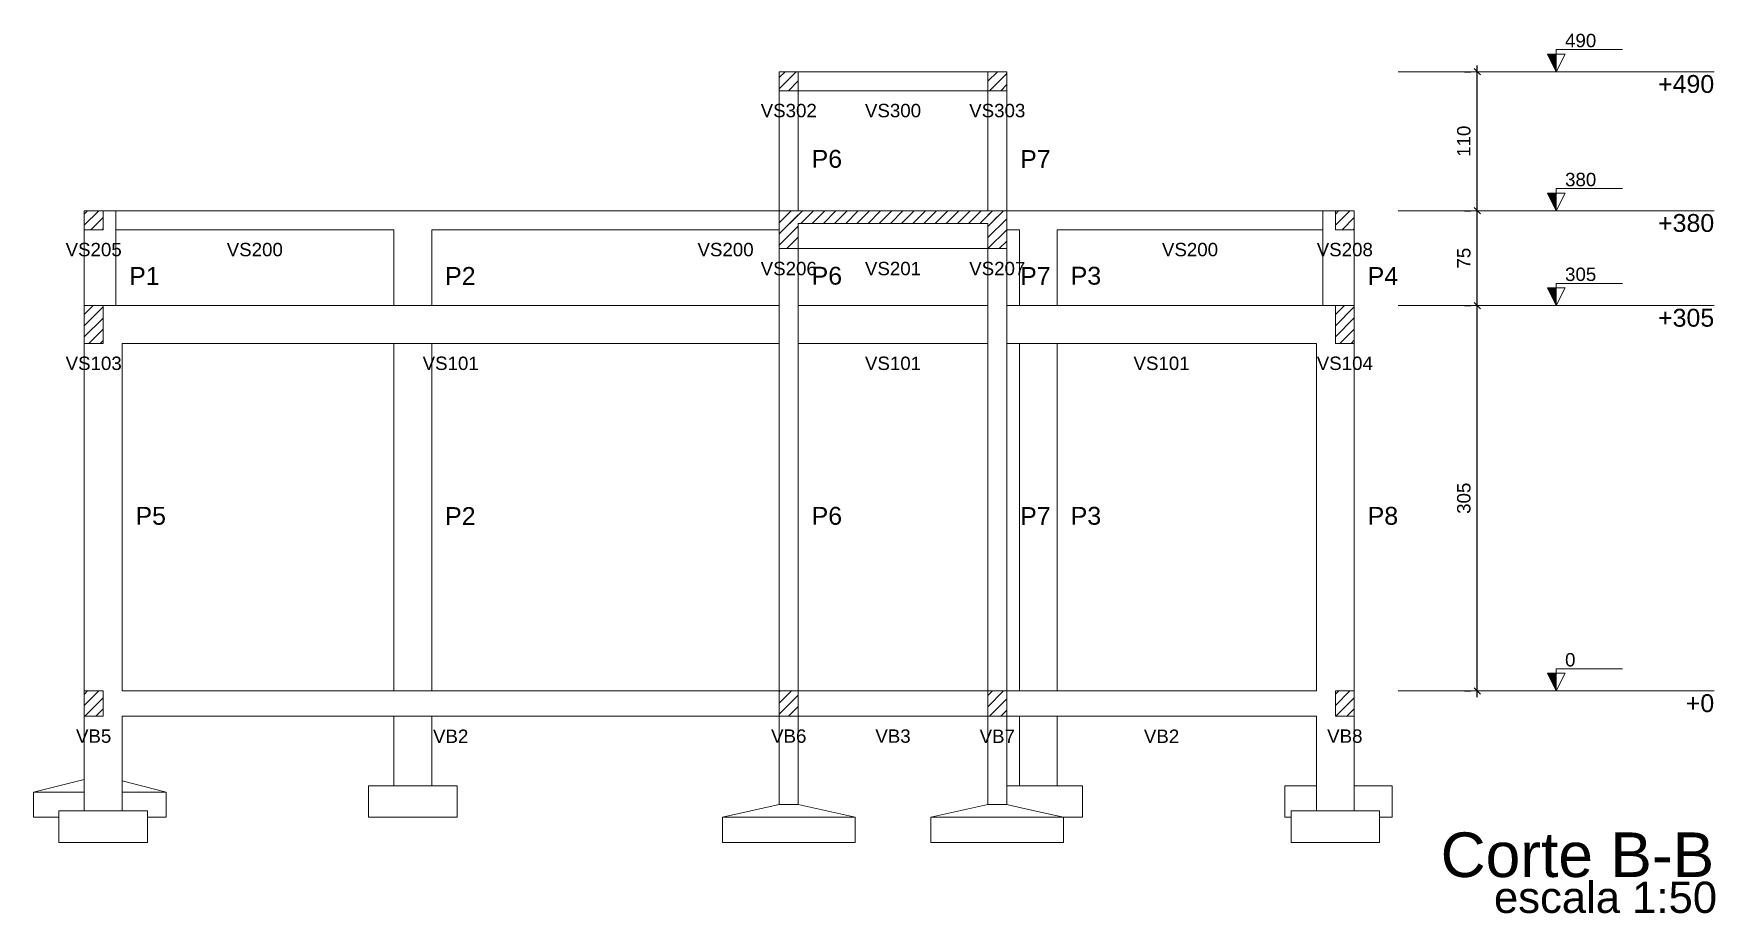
# Model space of a CAD drawing. Header units: inches. Extents: x -52 to 802, y -168 to 85.
# Drawn here: x -52.47 to -25.86, y -25.7 to -11.77 of the extents above; entities that cross this region are included whole.
import ezdxf

# ---------------------------------------------------------------- set-up
doc = ezdxf.new("R2010")
doc.units = ezdxf.units.IN
doc.header["$MEASUREMENT"] = 0
for name, color, linetype, lineweight in [('FO-Cortes', 9, 'Continuous', 5), ('FO-Cotas', 5, 'Continuous', 5), ('FO-Eixos', 5, 'Continuous', 5), ('FO-Hachuras das lajes', 1, 'Continuous', 20), ('FO-Hachuras dos pilares', 9, 'Continuous', 5), ('FO-Níveis', 9, 'Continuous', 5), ('FO-Pilares pré-moldados', 3, 'Continuous', 20), ('FO-Seção das fundações', 9, 'Continuous', 5), ('FO-Títulos', 1, 'Continuous', 20), ('LC-Textos', 3, 'Continuous', 20)]:
    doc.layers.add(name, color=color, linetype=linetype, lineweight=lineweight)
doc.styles.add('Arial', font='arial.ttf')
doc.styles.get("Standard").update_dxf_attribs({"font": 'arial.ttf'})
doc.dimstyles.new('UM_50.000000', dxfattribs={"dimtxt": 0.18, "dimasz": 0.1, "dimexe": 0.1, "dimexo": 0.2, "dimgap": 0, "dimtad": 1, "dimtih": 1, "dimtoh": 1, "dimdec": 1, "dimlfac": 50, "dimzin": 0, "dimdsep": 46, "dimtxsty": 'Standard', "dimcen": 0.09, "dimdle": 0.1, "dimadec": 1, "dimazin": 2, "dimtfac": 1, "dimtdec": 4, "dimtofl": 0, "dimtmove": 0, "dimatfit": 3, "dimfxl": 1, "dimtolj": 1, "dimarcsym": 0})
pattern_1 = [(45, (-54.27082, -22.1775), (-0.08838835, 0.08838835), [])]

# ---------------------------------------------------------------- blocks, each defined once
blk = doc.blocks.new('_Oblique')
at = {"color": 0, "linetype": 'ByBlock', "lineweight": -2}
blk.add_line((-0.5, -0.5), (0.5, 0.5), dxfattribs=at)
blk = doc.blocks.new('*D282')
at = {"layer": 'Defpoints', "color": 0, "linetype": 'Continuous', "transparency": 16777216}
for p in [(-29.628, -16.078), (-29.628, -16.078), (-29.628, -22.178)]:
    blk.add_point(p, dxfattribs=at)
at = {"layer": 'FO-Hachuras das lajes', "color": 0, "linetype": 'Continuous', "lineweight": -2, "transparency": 16777216}
for p, q in [((-29.828, -16.078), (-29.728, -16.078)), ((-29.628, -22.278), (-29.628, -15.978)), ((-29.828, -22.178), (-29.728, -22.178))]:
    blk.add_line(p, q, dxfattribs=at)
at = {"layer": 'FO-Hachuras das lajes', "color": 0, "linetype": 'Continuous', "lineweight": -2, "transparency": 16777216, "xscale": 0.1, "yscale": 0.1, "zscale": 0.1}
for p, rotation in [((-29.628, -16.078), 90), ((-29.628, -22.178), 270)]:
    blk.add_blockref('_Oblique', p, dxfattribs=dict(at, rotation=rotation))
at = {"layer": 'FO-Hachuras das lajes', "linetype": 'Continuous', "transparency": 16777216, "insert": (-29.84, -19.128), "char_height": 0.2118, "attachment_point": 5, "rotation": 90, "style": 'Arial'}
blk.add_mtext('\\A1;305', dxfattribs=at)
blk = doc.blocks.new('*D283')
at = {"layer": 'Defpoints', "color": 0, "linetype": 'Continuous', "transparency": 16777216}
for p in [(-29.628, -14.578), (-29.628, -14.578), (-29.628, -16.078)]:
    blk.add_point(p, dxfattribs=at)
at = {"layer": 'FO-Hachuras das lajes', "color": 0, "linetype": 'Continuous', "lineweight": -2, "transparency": 16777216}
for p, q in [((-29.828, -14.578), (-29.728, -14.578)), ((-29.628, -16.178), (-29.628, -14.478)), ((-29.828, -16.078), (-29.728, -16.078))]:
    blk.add_line(p, q, dxfattribs=at)
at = {"layer": 'FO-Hachuras das lajes', "color": 0, "linetype": 'Continuous', "lineweight": -2, "transparency": 16777216, "xscale": 0.1, "yscale": 0.1, "zscale": 0.1}
for p, rotation in [((-29.628, -14.578), 90), ((-29.628, -16.078), 270)]:
    blk.add_blockref('_Oblique', p, dxfattribs=dict(at, rotation=rotation))
at = {"layer": 'FO-Hachuras das lajes', "linetype": 'Continuous', "transparency": 16777216, "insert": (-29.84, -15.328), "char_height": 0.2118, "attachment_point": 5, "rotation": 90, "style": 'Arial'}
blk.add_mtext('\\A1;75', dxfattribs=at)
blk = doc.blocks.new('*D284')
at = {"layer": 'Defpoints', "color": 0, "linetype": 'Continuous', "transparency": 16777216}
for p in [(-29.628, -12.378), (-29.628, -12.378), (-29.628, -14.578)]:
    blk.add_point(p, dxfattribs=at)
at = {"layer": 'FO-Hachuras das lajes', "color": 0, "linetype": 'Continuous', "lineweight": -2, "transparency": 16777216}
for p, q in [((-29.828, -12.378), (-29.728, -12.378)), ((-29.628, -14.678), (-29.628, -12.278)), ((-29.828, -14.578), (-29.728, -14.578))]:
    blk.add_line(p, q, dxfattribs=at)
at = {"layer": 'FO-Hachuras das lajes', "color": 0, "linetype": 'Continuous', "lineweight": -2, "transparency": 16777216, "xscale": 0.1, "yscale": 0.1, "zscale": 0.1}
for p, rotation in [((-29.628, -12.378), 90), ((-29.628, -14.578), 270)]:
    blk.add_blockref('_Oblique', p, dxfattribs=dict(at, rotation=rotation))
at = {"layer": 'FO-Hachuras das lajes', "linetype": 'Continuous', "transparency": 16777216, "insert": (-29.84, -13.478), "char_height": 0.2118, "attachment_point": 5, "rotation": 90, "style": 'Arial'}
blk.add_mtext('\\A1;110', dxfattribs=at)

msp = doc.modelspace()

# ---------------------------------------------------------------- hatches: boundary and pattern name
at = {"layer": 'FO-Cortes', "linetype": 'Continuous'}
for points in [[(-28.3783, -12.3775), (-28.3783, -12.0975), (-28.5183, -12.0975), (-28.3783, -12.3775)], [(-28.3783, -14.5775), (-28.3783, -14.2975), (-28.5183, -14.2975), (-28.3783, -14.5775)], [(-28.3783, -16.0775), (-28.3783, -15.7975), (-28.5183, -15.7975), (-28.3783, -16.0775)], [(-28.3783, -22.1775), (-28.3783, -21.8975), (-28.5183, -21.8975), (-28.3783, -22.1775)]]:
    msp.add_hatch(color=256, dxfattribs=at).paths.add_polyline_path(points)
at = {"layer": 'FO-Níveis', "linetype": 'Continuous'}
h = msp.add_hatch(dxfattribs=at)
h.set_pattern_fill('ANSI31', color=256, style=0)
h.set_pattern_definition(pattern_1)
h.paths.add_polyline_path([(-40.6739, -12.6775), (-40.3739, -12.6775), (-40.3739, -12.3775), (-40.6739, -12.3775), (-40.6739, -12.6775)])
h = msp.add_hatch(dxfattribs=at)
h.set_pattern_fill('ANSI31', color=256, style=0)
h.set_pattern_definition(pattern_1)
h.paths.add_polyline_path([(-37.3739, -12.6775), (-37.0739, -12.6775), (-37.0739, -12.3775), (-37.3739, -12.3775), (-37.3739, -12.6775)])
h = msp.add_hatch(dxfattribs=at)
h.set_pattern_fill('ANSI31', color=256, style=0)
h.set_pattern_definition(pattern_1)
h.paths.add_polyline_path([(-51.6739, -14.8775), (-51.3739, -14.8775), (-51.3739, -14.5775), (-51.6739, -14.5775), (-51.6739, -14.8775)])
h = msp.add_hatch(dxfattribs=at)
h.set_pattern_fill('ANSI31', color=256, style=0)
h.set_pattern_definition(pattern_1)
h.paths.add_polyline_path([(-40.6739, -15.1775), (-40.3739, -15.1775), (-40.3739, -14.5775), (-40.6739, -14.5775), (-40.6739, -15.1775)])
h = msp.add_hatch(dxfattribs=at)
h.set_pattern_fill('ANSI31', color=256, style=0)
h.set_pattern_definition(pattern_1)
h.paths.add_polyline_path([(-40.5239, -14.7775), (-37.2239, -14.7775), (-37.2239, -14.5775), (-40.5239, -14.5775), (-40.5239, -14.7775)])
h = msp.add_hatch(dxfattribs=at)
h.set_pattern_fill('ANSI31', color=256, style=0)
h.set_pattern_definition(pattern_1)
h.paths.add_polyline_path([(-37.3739, -15.1775), (-37.0739, -15.1775), (-37.0739, -14.5775), (-37.3739, -14.5775), (-37.3739, -15.1775)])
h = msp.add_hatch(dxfattribs=at)
h.set_pattern_fill('ANSI31', color=256, style=0)
h.set_pattern_definition(pattern_1)
h.paths.add_polyline_path([(-31.8739, -14.8775), (-31.5739, -14.8775), (-31.5739, -14.5775), (-31.8739, -14.5775), (-31.8739, -14.8775)])
h = msp.add_hatch(dxfattribs=at)
h.set_pattern_fill('ANSI31', color=256, style=0)
h.set_pattern_definition(pattern_1)
h.paths.add_polyline_path([(-51.6739, -16.6775), (-51.3739, -16.6775), (-51.3739, -16.0775), (-51.6739, -16.0775), (-51.6739, -16.6775)])
h = msp.add_hatch(dxfattribs=at)
h.set_pattern_fill('ANSI31', color=256, style=0)
h.set_pattern_definition(pattern_1)
h.paths.add_polyline_path([(-31.8739, -16.6775), (-31.5739, -16.6775), (-31.5739, -16.0775), (-31.8739, -16.0775), (-31.8739, -16.6775)])
h = msp.add_hatch(dxfattribs=at)
h.set_pattern_fill('ANSI31', color=256, style=0)
h.set_pattern_definition(pattern_1)
h.paths.add_polyline_path([(-51.6739, -22.5775), (-51.3739, -22.5775), (-51.3739, -22.1775), (-51.6739, -22.1775), (-51.6739, -22.5775)])
h = msp.add_hatch(dxfattribs=at)
h.set_pattern_fill('ANSI31', color=256, style=0)
h.set_pattern_definition(pattern_1)
h.paths.add_polyline_path([(-40.6739, -22.5775), (-40.3739, -22.5775), (-40.3739, -22.1775), (-40.6739, -22.1775), (-40.6739, -22.5775)])
h = msp.add_hatch(dxfattribs=at)
h.set_pattern_fill('ANSI31', color=256, style=0)
h.set_pattern_definition(pattern_1)
h.paths.add_polyline_path([(-37.3739, -22.5775), (-37.0739, -22.5775), (-37.0739, -22.1775), (-37.3739, -22.1775), (-37.3739, -22.5775)])
h = msp.add_hatch(dxfattribs=at)
h.set_pattern_fill('ANSI31', color=256, style=0)
h.set_pattern_definition(pattern_1)
h.paths.add_polyline_path([(-31.8739, -22.5775), (-31.5739, -22.5775), (-31.5739, -22.1775), (-31.8739, -22.1775), (-31.8739, -22.5775)])

# ---------------------------------------------------------------- linework, layer by layer
at = {"layer": 'FO-Cortes'}
for points in [[(-28.3783, -12.3775), (-28.2383, -12.0975), (-28.5183, -12.0975), (-28.3783, -12.3775), (-28.3783, -12.0275), (-27.3283, -12.0275)], [(-28.3783, -14.5775), (-28.2383, -14.2975), (-28.5183, -14.2975), (-28.3783, -14.5775), (-28.3783, -14.2275), (-27.3283, -14.2275)], [(-28.3783, -16.0775), (-28.2383, -15.7975), (-28.5183, -15.7975), (-28.3783, -16.0775), (-28.3783, -15.7275), (-27.3283, -15.7275)], [(-28.3783, -22.1775), (-28.2383, -21.8975), (-28.5183, -21.8975), (-28.3783, -22.1775), (-28.3783, -21.8275), (-27.3283, -21.8275)]]:
    msp.add_lwpolyline(points, dxfattribs=at)
at = {"layer": 'FO-Cotas'}
for p, q in [((-37.3739, -12.3775), (-40.3739, -12.3775)), ((-40.6739, -12.6775), (-40.6739, -14.5775)), ((-40.3739, -12.6775), (-37.3739, -12.6775)), ((-40.3739, -14.5775), (-40.3739, -12.6775)), ((-37.3739, -12.6775), (-37.3739, -14.5775)), ((-37.0739, -14.5775), (-37.0739, -12.6775)), ((-51.1739, -14.5775), (-51.3739, -14.5775)), ((-46.7739, -14.5775), (-51.1739, -14.5775)), ((-51.1739, -14.8775), (-51.1739, -14.5775)), ((-46.1739, -14.5775), (-46.7739, -14.5775)), ((-40.6739, -14.5775), (-46.1739, -14.5775)), ((-36.8739, -14.5775), (-37.0739, -14.5775)), ((-36.2739, -14.5775), (-36.8739, -14.5775)), ((-32.0739, -14.5775), (-36.2739, -14.5775)), ((-32.0739, -14.5775), (-32.0739, -14.8775)), ((-31.8739, -14.5775), (-32.0739, -14.5775)), ((-51.6739, -14.8775), (-51.6739, -16.0775)), ((-51.1739, -14.8775), (-46.7739, -14.8775)), ((-51.1739, -16.0775), (-51.1739, -14.8775)), ((-46.7739, -14.8775), (-46.7739, -16.0775)), ((-46.1739, -14.8775), (-40.6739, -14.8775)), ((-46.1739, -16.0775), (-46.1739, -14.8775)), ((-37.0739, -14.8775), (-36.8739, -14.8775)), ((-36.8739, -14.8775), (-36.8739, -16.0775)), ((-36.2739, -14.8775), (-32.0739, -14.8775)), ((-36.2739, -16.0775), (-36.2739, -14.8775)), ((-32.0739, -14.8775), (-32.0739, -16.0775)), ((-31.5739, -16.0775), (-31.5739, -14.8775)), ((-40.6739, -15.1775), (-40.6739, -16.0775)), ((-40.3739, -15.1775), (-37.3739, -15.1775)), ((-40.3739, -16.0775), (-40.3739, -15.1775)), ((-37.3739, -15.1775), (-37.3739, -16.0775)), ((-37.0739, -16.0775), (-37.0739, -15.1775)), ((-51.1739, -16.0775), (-51.3739, -16.0775)), ((-51.0739, -16.0775), (-51.1739, -16.0775)), ((-46.7739, -16.0775), (-51.0739, -16.0775)), ((-46.1739, -16.0775), (-46.7739, -16.0775)), ((-40.6739, -16.0775), (-46.1739, -16.0775)), ((-40.6739, -16.0775), (-40.6739, -16.6775)), ((-37.3739, -16.0775), (-40.3739, -16.0775)), ((-40.3739, -16.6775), (-40.3739, -16.0775)), ((-37.3739, -16.0775), (-37.3739, -16.6775)), ((-36.8739, -16.0775), (-37.0739, -16.0775)), ((-37.0739, -16.6775), (-37.0739, -16.0775)), ((-36.2739, -16.0775), (-36.8739, -16.0775)), ((-32.1739, -16.0775), (-36.2739, -16.0775)), ((-32.0739, -16.0775), (-32.1739, -16.0775)), ((-31.8739, -16.0775), (-32.0739, -16.0775)), ((-51.6739, -16.6775), (-51.6739, -22.1775)), ((-51.0739, -16.6775), (-46.7739, -16.6775)), ((-51.0739, -22.1775), (-51.0739, -16.6775)), ((-46.7739, -16.6775), (-46.7739, -22.1775)), ((-46.7739, -16.6775), (-46.1739, -16.6775)), ((-46.1739, -22.1775), (-46.1739, -16.6775)), ((-46.1739, -16.6775), (-40.6739, -16.6775)), ((-40.6739, -16.6775), (-40.6739, -22.1775)), ((-40.3739, -16.6775), (-37.3739, -16.6775)), ((-40.3739, -22.1775), (-40.3739, -16.6775)), ((-37.3739, -16.6775), (-37.3739, -22.1775)), ((-37.0739, -16.6775), (-36.8739, -16.6775)), ((-37.0739, -22.1775), (-37.0739, -16.6775)), ((-36.8739, -16.6775), (-36.8739, -22.1775)), ((-36.8739, -16.6775), (-36.2739, -16.6775)), ((-36.2739, -22.1775), (-36.2739, -16.6775)), ((-36.2739, -16.6775), (-32.1739, -16.6775)), ((-32.1739, -16.6775), (-32.1739, -22.1775)), ((-31.5739, -22.1775), (-31.5739, -16.6775)), ((-46.7739, -22.1775), (-51.0739, -22.1775)), ((-46.1739, -22.1775), (-46.7739, -22.1775)), ((-40.6739, -22.1775), (-46.1739, -22.1775)), ((-37.3739, -22.1775), (-40.3739, -22.1775)), ((-36.8739, -22.1775), (-37.0739, -22.1775)), ((-36.2739, -22.1775), (-36.8739, -22.1775)), ((-32.1739, -22.1775), (-36.2739, -22.1775)), ((-51.6739, -22.5775), (-51.6739, -23.5775)), ((-51.0739, -22.5775), (-46.7739, -22.5775)), ((-51.0739, -23.6025), (-51.0739, -22.5775)), ((-46.7739, -22.5775), (-46.7739, -23.6775)), ((-46.7739, -22.5775), (-46.1739, -22.5775)), ((-46.1739, -23.6775), (-46.1739, -22.5775)), ((-46.1739, -22.5775), (-40.6739, -22.5775)), ((-40.6739, -22.5775), (-40.6739, -23.9775)), ((-40.3739, -23.9775), (-40.3739, -22.5775)), ((-40.3739, -22.5775), (-37.3739, -22.5775)), ((-37.3739, -22.5775), (-37.3739, -23.9775)), ((-37.0739, -22.5775), (-36.8739, -22.5775)), ((-37.0739, -23.6775), (-37.0739, -22.5775)), ((-36.8739, -22.5775), (-36.8739, -23.6775)), ((-36.8739, -22.5775), (-36.2739, -22.5775)), ((-36.2739, -23.6775), (-36.2739, -22.5775)), ((-36.2739, -22.5775), (-32.1739, -22.5775)), ((-32.1739, -22.5775), (-32.1739, -23.6775)), ((-31.5739, -23.6775), (-31.5739, -22.5775)), ((-51.6739, -23.5775), (-52.4739, -23.7775)), ((-51.6739, -23.5775), (-51.6739, -23.7775)), ((-50.3739, -23.7775), (-51.0739, -23.6025)), ((-51.0739, -23.7775), (-51.0739, -23.6025)), ((-47.1739, -23.6775), (-47.1739, -24.1775)), ((-46.7739, -23.6775), (-47.1739, -23.6775)), ((-46.1739, -23.6775), (-46.7739, -23.6775)), ((-45.7739, -23.6775), (-46.1739, -23.6775)), ((-45.7739, -24.1775), (-45.7739, -23.6775)), ((-36.8739, -23.6775), (-37.0739, -23.6775)), ((-37.0739, -23.9775), (-37.0739, -23.6775)), ((-36.2739, -23.6775), (-36.8739, -23.6775)), ((-35.8739, -23.6775), (-36.2739, -23.6775)), ((-35.8739, -24.1775), (-35.8739, -23.6775)), ((-32.6739, -23.6775), (-32.6739, -24.1775)), ((-32.1739, -23.6775), (-32.6739, -23.6775)), ((-32.1739, -23.6775), (-32.1739, -24.0775)), ((-30.9739, -23.6775), (-31.5739, -23.6775)), ((-31.5739, -24.0775), (-31.5739, -23.6775)), ((-30.9739, -24.1775), (-30.9739, -23.6775)), ((-52.4739, -23.7775), (-52.4739, -24.1775)), ((-51.6739, -23.7775), (-52.4739, -23.7775)), ((-51.6739, -23.7775), (-51.6739, -24.0775)), ((-50.3739, -23.7775), (-51.0739, -23.7775)), ((-51.0739, -24.0775), (-51.0739, -23.7775)), ((-50.3739, -24.1775), (-50.3739, -23.7775)), ((-52.0739, -24.1775), (-52.4739, -24.1775)), ((-52.0739, -24.0775), (-52.0739, -24.1775)), ((-51.6739, -24.0775), (-52.0739, -24.0775)), ((-52.0739, -24.1775), (-52.0739, -24.5775)), ((-51.1739, -24.0775), (-51.6739, -24.0775)), ((-51.0739, -24.0775), (-51.1739, -24.0775)), ((-50.6739, -24.0775), (-51.0739, -24.0775)), ((-50.6739, -24.1775), (-50.6739, -24.0775)), ((-50.3739, -24.1775), (-50.6739, -24.1775)), ((-50.6739, -24.5775), (-50.6739, -24.1775)), ((-46.7739, -24.1775), (-47.1739, -24.1775)), ((-46.1739, -24.1775), (-46.7739, -24.1775)), ((-45.7739, -24.1775), (-46.1739, -24.1775)), ((-40.6739, -23.9775), (-41.5739, -24.1775)), ((-41.5739, -24.1775), (-41.5739, -24.5775)), ((-40.6739, -24.1775), (-41.5739, -24.1775)), ((-40.3739, -23.9775), (-40.6739, -23.9775)), ((-40.3739, -24.1775), (-40.6739, -24.1775)), ((-39.4739, -24.1775), (-40.3739, -23.9775)), ((-39.4739, -24.1775), (-40.3739, -24.1775)), ((-39.4739, -24.5775), (-39.4739, -24.1775)), ((-37.3739, -23.9775), (-38.2739, -24.1775)), ((-38.2739, -24.1775), (-38.2739, -24.5775)), ((-37.3739, -24.1775), (-38.2739, -24.1775)), ((-37.2739, -23.9775), (-37.3739, -23.9775)), ((-37.2739, -24.1775), (-37.3739, -24.1775)), ((-37.0739, -23.9775), (-37.2739, -23.9775)), ((-37.0739, -24.1775), (-37.2739, -24.1775)), ((-36.8739, -24.0219), (-37.0739, -23.9775)), ((-36.8739, -24.1775), (-37.0739, -24.1775)), ((-36.2739, -24.1553), (-36.8739, -24.0219)), ((-36.2739, -24.1775), (-36.8739, -24.1775)), ((-36.1739, -24.1775), (-36.2739, -24.1553)), ((-36.1739, -24.1775), (-36.2739, -24.1775)), ((-35.8739, -24.1775), (-36.1739, -24.1775)), ((-36.1739, -24.5775), (-36.1739, -24.1775)), ((-32.5739, -24.1775), (-32.6739, -24.1775)), ((-32.5739, -24.0775), (-32.5739, -24.1775)), ((-32.1739, -24.0775), (-32.5739, -24.0775)), ((-32.5739, -24.1775), (-32.5739, -24.5775)), ((-32.0739, -24.0775), (-32.1739, -24.0775)), ((-31.5739, -24.0775), (-32.0739, -24.0775)), ((-31.1739, -24.0775), (-31.5739, -24.0775)), ((-31.1739, -24.1775), (-31.1739, -24.0775)), ((-30.9739, -24.1775), (-31.1739, -24.1775)), ((-31.1739, -24.5775), (-31.1739, -24.1775)), ((-51.6739, -24.5775), (-52.0739, -24.5775)), ((-51.0739, -24.5775), (-51.6739, -24.5775)), ((-50.6739, -24.5775), (-51.0739, -24.5775)), ((-40.6739, -24.5775), (-41.5739, -24.5775)), ((-40.3739, -24.5775), (-40.6739, -24.5775)), ((-39.4739, -24.5775), (-40.3739, -24.5775)), ((-37.3739, -24.5775), (-38.2739, -24.5775)), ((-37.0739, -24.5775), (-37.3739, -24.5775)), ((-36.1739, -24.5775), (-37.0739, -24.5775)), ((-32.1739, -24.5775), (-32.5739, -24.5775)), ((-31.5739, -24.5775), (-32.1739, -24.5775)), ((-31.1739, -24.5775), (-31.5739, -24.5775))]:
    msp.add_line(p, q, dxfattribs=at)
at = {"layer": 'FO-Eixos', "linetype": 'Continuous'}
for p, q in [((-30.8783, -12.3775), (-25.8783, -12.3775)), ((-30.8783, -14.5775), (-25.8783, -14.5775)), ((-30.8783, -16.0775), (-25.8783, -16.0775)), ((-30.8783, -22.1775), (-25.8783, -22.1775))]:
    msp.add_line(p, q, dxfattribs=at)
at = {"layer": 'FO-Títulos'}
for p, q in [((-40.3739, -12.3775), (-40.6739, -12.3775)), ((-40.6739, -12.3775), (-40.6739, -12.6775)), ((-40.3739, -12.6775), (-40.3739, -12.3775)), ((-37.0739, -12.3775), (-37.3739, -12.3775)), ((-37.3739, -12.3775), (-37.3739, -12.6775)), ((-37.0739, -12.6775), (-37.0739, -12.3775)), ((-40.6739, -12.6775), (-40.3739, -12.6775)), ((-37.3739, -12.6775), (-37.0739, -12.6775)), ((-51.3739, -14.5775), (-51.6739, -14.5775)), ((-51.6739, -14.5775), (-51.6739, -14.8775)), ((-51.3739, -14.8775), (-51.3739, -14.5775)), ((-40.6739, -14.5775), (-40.6739, -14.8775)), ((-40.5239, -14.5775), (-40.6739, -14.5775)), ((-40.3739, -14.5775), (-40.5239, -14.5775)), ((-37.3739, -14.5775), (-40.3739, -14.5775)), ((-37.2239, -14.5775), (-37.3739, -14.5775)), ((-37.0739, -14.5775), (-37.2239, -14.5775)), ((-37.0739, -14.8775), (-37.0739, -14.5775)), ((-31.5739, -14.5775), (-31.8739, -14.5775)), ((-31.8739, -14.5775), (-31.8739, -14.8775)), ((-31.5739, -14.8775), (-31.5739, -14.5775)), ((-51.6739, -14.8775), (-51.3739, -14.8775)), ((-40.6739, -14.8775), (-40.6739, -15.1775)), ((-40.3739, -14.8775), (-40.3739, -14.7775)), ((-40.3739, -14.7775), (-37.3739, -14.7775)), ((-40.3739, -15.1775), (-40.3739, -14.8775)), ((-37.3739, -14.7775), (-37.3739, -14.8775)), ((-37.3739, -14.8775), (-37.3739, -15.1775)), ((-37.0739, -15.1775), (-37.0739, -14.8775)), ((-31.8739, -14.8775), (-31.5739, -14.8775)), ((-40.6739, -15.1775), (-40.3739, -15.1775)), ((-37.3739, -15.1775), (-37.0739, -15.1775)), ((-51.3739, -16.0775), (-51.6739, -16.0775)), ((-51.6739, -16.0775), (-51.6739, -16.6775)), ((-51.3739, -16.6775), (-51.3739, -16.0775)), ((-31.5739, -16.0775), (-31.8739, -16.0775)), ((-31.8739, -16.0775), (-31.8739, -16.6775)), ((-31.5739, -16.6775), (-31.5739, -16.0775)), ((-51.6739, -16.6775), (-51.3739, -16.6775)), ((-31.8739, -16.6775), (-31.5739, -16.6775)), ((-51.3739, -22.1775), (-51.6739, -22.1775)), ((-51.6739, -22.1775), (-51.6739, -22.5775)), ((-51.3739, -22.5775), (-51.3739, -22.1775)), ((-40.6739, -22.1775), (-40.6739, -22.5775)), ((-40.5239, -22.1775), (-40.6739, -22.1775)), ((-40.3739, -22.1775), (-40.5239, -22.1775)), ((-40.3739, -22.5775), (-40.3739, -22.1775)), ((-37.3739, -22.1775), (-37.3739, -22.5775)), ((-37.2239, -22.1775), (-37.3739, -22.1775)), ((-37.0739, -22.1775), (-37.2239, -22.1775)), ((-37.0739, -22.5775), (-37.0739, -22.1775)), ((-31.5739, -22.1775), (-31.8739, -22.1775)), ((-31.8739, -22.1775), (-31.8739, -22.5775)), ((-31.5739, -22.5775), (-31.5739, -22.1775)), ((-51.6739, -22.5775), (-51.3739, -22.5775)), ((-40.6739, -22.5775), (-40.5239, -22.5775)), ((-40.5239, -22.5775), (-40.3739, -22.5775)), ((-37.3739, -22.5775), (-37.2239, -22.5775)), ((-37.2239, -22.5775), (-37.0739, -22.5775)), ((-31.8739, -22.5775), (-31.5739, -22.5775))]:
    msp.add_line(p, q, dxfattribs=at)

# ---------------------------------------------------------------- texts
at = {"layer": 'FO-Cortes', "char_height": 0.2118, "attachment_point": 7, "line_spacing_factor": 0.798, "style": 'Arial'}
for s, insert, width in [('490', (-28.2383, -11.9925), 0.994813), ('380', (-28.2383, -14.1925), 0.994813), ('305', (-28.2383, -15.6925), 0.994813), ('0', (-28.2383, -21.7925), 0.331604)]:
    msp.add_mtext(s, dxfattribs=dict(at, insert=insert, width=width))
at = {"layer": 'FO-Cortes', "linetype": 'Continuous', "char_height": 0.2824, "attachment_point": 9, "line_spacing_factor": 0.798, "style": 'Arial'}
for s, insert, width in [('+490', (-25.8783, -12.7164), 1.782397), ('+380', (-25.8783, -14.9164), 1.782397), ('+305', (-25.8783, -16.4164), 1.782397), ('+0', (-25.8783, -22.5164), 0.902772)]:
    msp.add_mtext(s, dxfattribs=dict(at, insert=insert, width=width))
at = {"layer": 'FO-Hachuras dos pilares', "linetype": 'Continuous', "insert": (-25.8783, -25.1332), "char_height": 0.706, "width": 8.680503, "attachment_point": 9, "line_spacing_factor": 0.798, "style": 'Arial'}
msp.add_mtext('Corte B-B', dxfattribs=at)
at = {"layer": 'FO-Pilares pré-moldados', "char_height": 0.2824, "attachment_point": 7, "line_spacing_factor": 0.798, "style": 'Arial'}
for s, insert, width in [('P6', (-40.1621, -13.9011), 0.968358), ('P7', (-36.8621, -13.9011), 0.968358), ('P1', (-50.9621, -15.7511), 0.968358), ('P2', (-45.9621, -15.7511), 0.968358), ('P6', (-40.1621, -15.7511), 0.968358), ('P7', (-36.8621, -15.7511), 0.968358), ('P3', (-36.0621, -15.7511), 0.968358), ('P4', (-31.3621, -15.7511), 0.968358), ('P5', (-50.8621, -19.5511), 1.496905), ('P2', (-45.9621, -19.5511), 0.968358), ('P6', (-40.1621, -19.5511), 0.968358), ('P7', (-36.8621, -19.5511), 0.968358), ('P3', (-36.0621, -19.5511), 0.968358), ('P8', (-31.3621, -19.5511), 0.968358)]:
    msp.add_mtext(s, dxfattribs=dict(at, insert=insert, width=width))
at = {"layer": 'FO-Seção das fundações', "char_height": 0.2118, "attachment_point": 8, "line_spacing_factor": 0.798, "style": 'Arial'}
for s, insert, width in [('VS302', (-40.5239, -13.1011), 1.791827), ('VS300', (-38.8739, -13.1011), 1.791827), ('VS303', (-37.2239, -13.1011), 1.791827), ('VS205', (-51.5239, -15.3011), 1.791827), ('VS200', (-48.9739, -15.3011), 1.791827), ('VS200', (-41.5239, -15.3011), 1.791827), ('VS200', (-34.1739, -15.3011), 1.791827), ('VS208', (-31.7239, -15.3011), 1.791827), ('VS206', (-40.5239, -15.6011), 1.791827), ('VS201', (-38.8739, -15.6011), 1.791827), ('VS207', (-37.2239, -15.6011), 1.791827), ('VS103', (-51.5239, -17.1011), 1.791827), ('VS101', (-45.8739, -17.1011), 1.791827), ('VS101', (-38.8739, -17.1011), 1.791827), ('VS101', (-34.6239, -17.1011), 1.791827), ('VS104', (-31.7239, -17.1011), 1.791827), ('VB5', (-51.5239, -23.0011), 1.128619), ('VB2', (-45.8739, -23.0011), 1.128619), ('VB6', (-40.5239, -23.0011), 1.128619), ('VB3', (-38.8739, -23.0011), 1.128619), ('VB7', (-37.2239, -23.0011), 1.128619), ('VB2', (-34.6239, -23.0011), 1.128619), ('VB8', (-31.7239, -23.0011), 1.128619)]:
    msp.add_mtext(s, dxfattribs=dict(at, insert=insert, width=width))
at = {"layer": 'LC-Textos', "linetype": 'Continuous', "insert": (-29.3636, -25.698), "char_height": 0.4942, "width": 3.464164, "attachment_point": 7, "line_spacing_factor": 0.798, "style": 'Arial'}
msp.add_mtext('escala 1:50', dxfattribs=at)

# ---------------------------------------------------------------- dimensions: what is measured, and where the dimension line sits
at = {"layer": 'FO-Hachuras das lajes', "linetype": 'Continuous'}
for base, p1, p2, picture, middle in [((-29.6283, -12.3775), (-29.6283, -14.5775), (-29.6283, -12.3775), '*D284', (-29.8401, -13.4775)), ((-29.6283, -14.5775), (-29.6283, -16.0775), (-29.6283, -14.5775), '*D283', (-29.8401, -15.3275)), ((-29.6283, -16.0775), (-29.6283, -22.1775), (-29.6283, -16.0775), '*D282', (-29.8401, -19.1275))]:
    dim = msp.add_linear_dim(base=base, p1=p1, p2=p2, angle=90, dimstyle='UM_50.000000', override={"dimtxt": 0.2118, "dimasz": 0.1, "dimexe": 0.1, "dimexo": 0.2, "dimtad": 1, "dimtih": 0, "dimtoh": 0, "dimdec": 1, "dimlfac": 50, "dimzin": 8, "dimtxsty": 'Arial', "dimblk": 'Oblique', "dimblk1": 'Oblique', "dimblk2": 'Oblique', "dimsah": 1, "dimdle": 0.1, "dimse1": 0, "dimse2": 0, "dimclrt": 256, "dimadec": 1, "dimazin": 3, "dimtmove": 2, "dimldrblk": 'Oblique'}, dxfattribs=at)
    dim.commit()
    dim.dimension.update_dxf_attribs({"geometry": picture, "text_midpoint": middle, "dimtype": 160, "text_rotation": 90})

doc.saveas('drawing.dxf')
